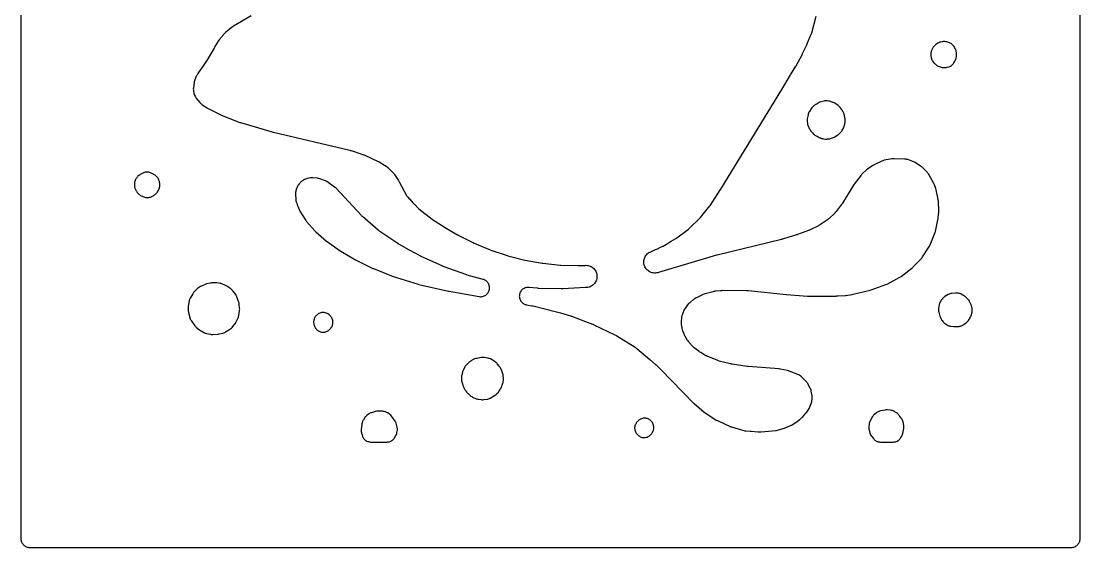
# Model space of a CAD drawing. Header units: millimetres. Extents: x 0 to 300, y 0 to 300.
# Drawn here: x -0.1 to 300.1, y -0.1 to 149.2 of the extents above; entities that cross this region are included whole.
import ezdxf

# ---------------------------------------------------------------- set-up
doc = ezdxf.new("R2010")
doc.units = ezdxf.units.MM
doc.layers.add('CUT', color=7, linetype='CONTINUOUS')

msp = doc.modelspace()

# ---------------------------------------------------------------- linework, layer by layer
at = {"layer": 'CUT'}
for points in [[(300.1485, 297.5886), (300.1485, 2.4114), (300.1335, 2.1053), (300.0975, 1.8629), (300.038, 1.6252), (299.9554, 1.3944), (299.8507, 1.1729), (299.7247, 0.9627), (299.5787, 0.7659), (299.4142, 0.5844), (299.2326, 0.4198), (299.0358, 0.2738), (298.8256, 0.1479), (298.6041, 0.0431), (298.3734, -0.0395), (298.1357, -0.099), (297.8933, -0.135), (297.5872, -0.15), (297.0112, -0.15), (297.0101, -0.15), (2.4114, -0.15), (2.2009, -0.1397), (2.1053, -0.135), (1.8629, -0.099), (1.6252, -0.0395), (1.3944, 0.0431), (1.1729, 0.1479), (0.9627, 0.2738), (0.7659, 0.4198), (0.5844, 0.5844), (0.4198, 0.7659), (0.2738, 0.9627), (0.1479, 1.1729), (0.0431, 1.3944), (-0.0395, 1.6252), (-0.099, 1.8629), (-0.135, 2.1053), (-0.15, 2.4114), (-0.15, 2.927), (-0.15, 2.9304), (-0.15, 297)], [(65.0825, 150.7344), (60.085, 147.7911), (59.9233, 147.6873), (59.77, 147.5713), (58.9881, 146.9312), (58.8654, 146.8348), (58.8238, 146.7966), (57.8171, 145.9724), (57.561, 145.7307), (56.7552, 144.8548), (56.7315, 144.8287), (56.727, 144.8237), (56.6316, 144.7105), (55.9069, 143.7966), (55.7088, 143.5071), (54.8119, 141.9766), (54.7917, 141.9467), (54.6599, 141.7289), (54.5837, 141.587), (52.9056, 138.7231), (52.8499, 138.6311), (52.8112, 138.5692), (52.7529, 138.4789), (51.1113, 136.0129), (50.4889, 135.1796), (50.3079, 134.9003), (49.9866, 134.3234), (49.6466, 133.8128), (49.5165, 133.5938), (49.4092, 133.3628), (49.072, 132.527), (48.9989, 132.3201), (48.9443, 132.1075), (48.9084, 131.8909), (48.7006, 130.1672), (48.6826, 129.8837), (48.697, 129.6001), (48.7434, 129.3199), (48.8585, 128.8072), (48.9379, 128.5299), (49.0487, 128.2636), (49.3104, 127.7243), (49.4127, 127.5347), (49.531, 127.3546), (49.6049, 127.2609), (49.7474, 127.0242), (49.9365, 126.783), (50.5202, 126.1254), (50.7342, 125.9119), (50.8422, 125.8276), (50.8873, 125.7797), (51.0562, 125.6301), (51.2378, 125.4963), (52.3863, 124.7282), (52.6643, 124.5671), (57.088, 122.3707), (57.2959, 122.2789), (61.8809, 120.5011), (62.0931, 120.4296), (71.3353, 117.7688), (71.3997, 117.7512), (71.4141, 117.7475), (71.4619, 117.7356), (93.0788, 112.5843), (93.217, 112.5486), (93.3105, 112.5225), (93.4473, 112.4816), (96.7723, 111.4161), (96.981, 111.3424), (97.1211, 111.2882), (97.3251, 111.2023), (101.1592, 109.4525), (101.2887, 109.3904), (101.3116, 109.3788), (101.5629, 109.24), (101.5849, 109.2267), (101.7064, 109.1502), (103.3835, 108.0483), (103.5333, 107.9446), (103.5596, 107.9254), (103.8432, 107.6968), (103.8675, 107.6752), (104.0007, 107.5508), (105.209, 106.3658), (105.3489, 106.221), (105.3732, 106.1945), (105.6287, 105.8835), (105.65, 105.8546), (105.7648, 105.6892), (106.8791, 103.9898), (106.9651, 103.8522), (107.0215, 103.7575), (107.1015, 103.6163), (109.1566, 99.7983), (109.2683, 99.6108), (109.396, 99.4339), (109.5385, 99.2687), (109.922, 98.8617), (109.9336, 98.8455), (110.0517, 98.7039), (110.9819, 97.6689), (111.1538, 97.4954), (111.3418, 97.3396), (111.3819, 97.3125), (112.3651, 96.2691), (112.5038, 96.133), (112.6527, 96.008), (116.4055, 93.0982), (116.4359, 93.075), (116.4412, 93.071), (116.5722, 92.9791), (119.8079, 90.8581), (119.8291, 90.8444), (119.8326, 90.8421), (119.9221, 90.7874), (123.642, 88.6168), (123.6658, 88.6031), (123.67, 88.6008), (123.7711, 88.5462), (128.1492, 86.3154), (128.1832, 86.2984), (128.1893, 86.2954), (128.335, 86.2296), (132.8737, 84.3529), (132.9043, 84.3405), (132.9096, 84.3384), (133.0393, 84.2909), (137.6951, 82.7293), (137.7303, 82.7177), (137.7365, 82.7158), (137.8858, 82.6732), (142.6847, 81.4648), (142.7166, 81.457), (142.7221, 81.4557), (142.8566, 81.4276), (147.6803, 80.557), (147.7158, 80.5508), (147.722, 80.5498), (147.8717, 80.5296), (152.744, 80.0223), (152.7797, 80.0188), (152.786, 80.0182), (152.9363, 80.0093), (157.7173, 79.8699), (157.7541, 79.8691), (157.7607, 79.869), (157.9145, 79.8715), (159.8005, 79.9605), (159.9841, 79.9646), (160.0173, 79.9645), (160.356, 79.9472), (160.662, 79.9011), (160.962, 79.8252), (161.2531, 79.7201), (161.5325, 79.5869), (161.7974, 79.4269), (162.0452, 79.2417), (162.2737, 79.0329), (162.4806, 78.8028), (162.6638, 78.5534), (162.8217, 78.2872), (162.9526, 78.0068), (163.0553, 77.7149), (163.1288, 77.4142), (163.1724, 77.1079), (163.1857, 76.7987), (163.1686, 76.4897), (163.1211, 76.1839), (163.0439, 75.8842), (162.9375, 75.5936), (162.8031, 75.3149), (162.642, 75.0507), (162.4556, 74.8036), (162.2459, 74.576), (162.0148, 74.3702), (161.7647, 74.188), (161.4978, 74.0313), (161.2168, 73.9017), (160.9244, 73.8002), (160.5946, 73.7211), (160.5622, 73.715), (160.38, 73.6852), (160.3192, 73.6769), (160.1682, 73.6591), (160.0653, 73.6492), (159.9136, 73.6376), (153.4751, 73.2771), (153.322, 73.2717), (153.218, 73.2701), (153.0649, 73.2709), (146.5953, 73.4375), (146.4421, 73.4446), (146.3382, 73.4515), (146.1855, 73.4649), (143.9258, 73.7088), (143.6782, 73.7231), (143.4304, 73.7129), (143.1848, 73.6781), (142.9439, 73.6192), (142.71, 73.5367), (142.4854, 73.4314), (142.2724, 73.3044), (142.073, 73.1569), (141.8892, 72.9904), (141.7228, 72.8065), (141.5754, 72.607), (141.4485, 72.3939), (141.3434, 72.1692), (141.2611, 71.9353), (141.2023, 71.6943), (141.1677, 71.4487), (141.1576, 71.2009), (141.1721, 70.9533), (141.2111, 70.7083), (141.2742, 70.4685), (141.3607, 70.236), (141.4698, 70.0133), (141.6004, 69.8025), (141.7513, 69.6056), (141.921, 69.4247), (142.1078, 69.2615), (142.3098, 69.1176), (142.525, 68.9944), (142.7514, 68.8932), (142.9868, 68.8149), (143.2287, 68.7603), (144.7057, 68.5031), (144.8294, 68.4794), (144.9133, 68.4619), (145.0362, 68.4341), (151.7236, 66.8005), (152.8212, 66.5088), (155.6542, 65.6387), (155.7626, 65.6036), (155.8359, 65.5786), (155.9432, 65.5402), (161.925, 63.297), (162.0754, 63.2369), (162.1767, 63.1938), (162.3244, 63.1272), (168.291, 60.2804), (168.489, 60.1786), (168.6214, 60.1055), (168.813, 59.9921), (173.971, 56.7297), (174.1724, 56.593), (174.306, 56.4958), (174.498, 56.3463), (178.1866, 53.2783), (179.7591, 51.8834), (179.8317, 51.8173), (179.8805, 51.7717), (179.9513, 51.7038), (181.2585, 50.4158), (190.5416, 40.9104), (190.7336, 40.7333), (193.593, 38.3604), (193.8228, 38.1909), (197.033, 36.0948), (197.3542, 35.9172), (200.9769, 34.2491), (201.1492, 34.1774), (201.3263, 34.1188), (204.8758, 33.0896), (205.1495, 33.0267), (205.4286, 32.9949), (206.6768, 32.9232), (206.9154, 32.8882), (208.8714, 32.742), (209.0754, 32.7351), (209.2793, 32.7449), (209.5145, 32.7658), (209.7803, 32.769), (213.9019, 33.106), (214.1351, 33.1362), (214.3644, 33.1881), (216.0132, 33.644), (216.355, 33.7658), (218.0383, 34.5075), (218.3165, 34.6515), (219.7026, 35.4832), (219.9877, 35.6824), (220.5172, 36.1103), (220.6132, 36.1789), (220.7979, 36.3244), (220.8853, 36.4078), (221.2141, 36.6734), (221.3563, 36.7975), (221.4887, 36.9319), (222.4699, 38.0062), (222.6146, 38.1797), (222.743, 38.3657), (223.3789, 39.3815), (223.4937, 39.5855), (223.5889, 39.7993), (223.9659, 40.7657), (224.0572, 41.0481), (224.1144, 41.3393), (224.2287, 42.1852), (224.2502, 42.4457), (224.2443, 42.7072), (224.2111, 42.9665), (223.9663, 44.3156), (223.9051, 44.5742), (223.8167, 44.8248), (223.7023, 45.0646), (222.9573, 46.4332), (222.8372, 46.6313), (222.6993, 46.8175), (222.5447, 46.9901), (221.395, 48.1601), (221.1907, 48.3463), (220.967, 48.5087), (220.4002, 48.8743), (220.1904, 48.9957), (219.9697, 49.0962), (217.7205, 49.9916), (217.4999, 50.0676), (217.2732, 50.1228), (215.156, 50.5347), (214.8782, 50.5727), (206.0795, 51.2776), (205.9557, 51.2896), (205.8716, 51.2992), (205.7483, 51.3153), (201.5679, 51.9313), (201.386, 51.9626), (201.2631, 51.987), (201.083, 52.0273), (197.8685, 52.8301), (197.6284, 52.8986), (197.4671, 52.9505), (197.2321, 53.0348), (194.6436, 54.0625), (194.5122, 54.1176), (194.4889, 54.1279), (194.2329, 54.2527), (194.2105, 54.2648), (194.0862, 54.3344), (192.6165, 55.1952), (192.3926, 55.3372), (192.2442, 55.4389), (192.0309, 55.5964), (190.7796, 56.5904), (190.6607, 56.6889), (190.6398, 56.7069), (190.4148, 56.9181), (190.3954, 56.9378), (190.2896, 57.0502), (189.3417, 58.0992), (189.2335, 58.2243), (189.2147, 58.2471), (189.0155, 58.5109), (188.9987, 58.5353), (188.908, 58.6735), (188.2529, 59.7221), (188.1594, 59.8803), (188.1434, 59.9089), (187.9801, 60.2381), (187.967, 60.2682), (187.8976, 60.4384), (187.5262, 61.4181), (187.46, 61.6078), (187.4491, 61.642), (187.3477, 62.0305), (187.3405, 62.0656), (187.3056, 62.2635), (187.165, 63.2061), (187.1451, 63.3614), (187.1422, 63.3893), (187.1236, 63.6766), (187.129, 63.9645), (187.1307, 63.9925), (187.1435, 64.1485), (187.2302, 64.9908), (187.2606, 65.2184), (187.2673, 65.2587), (187.3697, 65.706), (187.3812, 65.7451), (187.4527, 65.9633), (187.7551, 66.7982), (187.813, 66.9481), (187.824, 66.9747), (187.9481, 67.243), (188.0946, 67.4996), (188.11, 67.524), (188.1985, 67.6581), (188.9313, 68.7185), (189.0302, 68.855), (189.0484, 68.879), (189.2468, 69.117), (189.4657, 69.3363), (189.4879, 69.3567), (189.6148, 69.4677), (190.6972, 70.3727), (190.8209, 70.4717), (190.8434, 70.489), (191.0818, 70.6563), (191.3335, 70.8028), (191.3586, 70.8161), (191.5003, 70.887), (193.1742, 71.6808), (193.3224, 71.7472), (193.3492, 71.7585), (193.6537, 71.8718), (193.6813, 71.8807), (193.837, 71.9274), (196.183, 72.5754), (196.3316, 72.6132), (196.3583, 72.6194), (196.6596, 72.6766), (196.6868, 72.6807), (196.8389, 72.7), (198.224, 72.8472), (198.3402, 72.8565), (198.4899, 72.8655), (198.5917, 72.8696), (198.7416, 72.8725), (205.5574, 72.8722), (205.6644, 72.8707), (205.7372, 72.8686), (205.8441, 72.864), (206.136, 72.8473), (216.8724, 71.6773), (216.9615, 71.6692), (222.8544, 71.2398), (222.8846, 71.2378), (222.8898, 71.2375), (223.016, 71.233), (228.6444, 71.1762), (228.6745, 71.176), (228.6798, 71.176), (228.8059, 71.1795), (230.2416, 71.2548), (230.9005, 71.2623), (231.1342, 71.276), (231.6167, 71.3269), (233.582, 71.43), (233.8102, 71.4525), (235.6092, 71.7136), (235.8215, 71.7539), (240.6633, 72.8909), (240.9449, 72.9748), (245.1351, 74.496), (245.4685, 74.6455), (249.1272, 76.6185), (249.289, 76.7138), (249.4433, 76.821), (252.5021, 79.1215), (252.6665, 79.2565), (252.8189, 79.4049), (255.285, 82.0218), (255.4349, 82.1962), (255.5681, 82.3837), (257.4775, 85.3515), (257.5962, 85.5569), (257.6949, 85.7725), (259.0409, 89.1242), (259.113, 89.3293), (259.1671, 89.54), (259.9603, 93.301), (260.0053, 93.6078), (260.1208, 94.9835), (260.128, 95.2808), (260.0226, 98.2657), (260.0067, 98.472), (259.9739, 98.6763), (259.4275, 101.3592), (259.3301, 101.7068), (258.9412, 102.7876), (258.8581, 102.9902), (258.7575, 103.1848), (257.1923, 105.9138), (257.0778, 106.0949), (256.9483, 106.2656), (256.8046, 106.4245), (255.6393, 107.6073), (255.443, 107.7864), (255.2289, 107.9436), (253.6824, 108.9573), (253.4608, 109.0868), (253.227, 109.1929), (251.3192, 109.9433), (251.1116, 110.0146), (250.8984, 110.0674), (250.6815, 110.1014), (250.4624, 110.1161), (247.4382, 110.1867), (247.1914, 110.1803), (246.9464, 110.1495), (244.6615, 109.7473), (244.441, 109.6981), (244.2257, 109.6292), (244.0176, 109.5411), (241.7657, 108.4658), (241.5851, 108.3703), (241.4129, 108.2604), (239.9073, 107.2103), (239.6576, 107.0113), (238.4115, 105.8809), (238.2495, 105.7198), (238.1028, 105.5446), (236.1166, 102.9382), (235.976, 102.7334), (232.7961, 97.5671), (232.6874, 97.4005), (232.6106, 97.2894), (232.4932, 97.1288), (231.0503, 95.2613), (230.9582, 95.1469), (230.9413, 95.1268), (230.7443, 94.9092), (230.7258, 94.8904), (230.6211, 94.7876), (229.0089, 93.2666), (228.9037, 93.171), (228.8845, 93.1542), (228.6635, 92.9753), (228.6431, 92.9601), (228.5277, 92.877), (226.6272, 91.5638), (226.397, 91.4169), (226.2372, 91.3229), (225.9969, 91.193), (223.6307, 90.0239), (223.4524, 89.9415), (223.3299, 89.8888), (223.1475, 89.8159), (220.0667, 88.6768), (219.9536, 88.637), (219.8763, 88.6112), (219.762, 88.5751), (215.7932, 87.3897), (215.7036, 87.3642), (215.6425, 87.3476), (215.5523, 87.3242), (197.247, 82.8341), (197.1812, 82.817), (197.1665, 82.813), (197.1182, 82.7992), (180.6016, 77.9095), (180.426, 77.8621), (180.3944, 77.8544), (180.0662, 77.791), (179.7626, 77.7624), (179.4576, 77.7634), (179.1541, 77.7939), (178.8551, 77.8537), (178.5632, 77.9421), (178.2813, 78.0584), (178.0119, 78.2015), (177.7577, 78.37), (177.521, 78.5623), (177.3041, 78.7766), (177.1089, 79.011), (176.9373, 79.2631), (176.791, 79.5307), (176.6713, 79.8112), (176.5793, 80.1019), (176.5159, 80.4003), (176.4817, 80.7033), (176.477, 81.0083), (176.5019, 81.3122), (176.5561, 81.6123), (176.6391, 81.9058), (176.7501, 82.1898), (176.8882, 82.4618), (177.0519, 82.7191), (177.2398, 82.9593), (177.45, 83.1802), (177.6807, 83.3797), (177.9296, 83.5559), (178.2199, 83.7218), (178.2489, 83.7365), (178.4129, 83.815), (179.7493, 84.415), (180.3904, 84.6808), (180.5944, 84.7764), (180.8321, 84.9012), (181.6936, 85.288), (181.9499, 85.4213), (182.879, 85.9753), (183.3068, 86.1998), (183.4949, 86.3092), (184.2326, 86.7823), (185.5969, 87.5958), (185.8234, 87.7481), (189.1553, 90.2647), (189.3902, 90.4662), (192.3321, 93.3232), (192.534, 93.5442), (195.205, 96.8458), (195.3457, 97.0378), (198.2687, 101.4512), (198.2981, 101.4967), (198.3045, 101.5069), (198.3257, 101.541), (215.5764, 129.8507), (217.961, 133.751), (217.9967, 133.8113), (218.1064, 134.0025), (219.613, 136.475), (219.6254, 136.4955), (219.6276, 136.4992), (219.6773, 136.5865), (221.4405, 139.833), (221.4579, 139.8656), (221.4609, 139.8714), (221.5286, 140.011), (222.4765, 142.1297), (222.6815, 142.5396), (222.7761, 142.7529), (222.9122, 143.1034), (223.9852, 145.5017), (224.0597, 145.688), (224.1191, 145.8796), (225.3826, 150.6267)]]:
    msp.add_lwpolyline(points, dxfattribs=at)
for points in [[(258.1067, 138.5102), (258.2049, 138.2655), (258.3284, 138.0325), (258.4756, 137.8138), (258.7607, 137.4352), (258.9161, 137.2484), (259.089, 137.0775), (259.2776, 136.9243), (259.6306, 136.6649), (259.8116, 136.5437), (260.0026, 136.4386), (260.2019, 136.3506), (260.5413, 136.2182), (260.8118, 136.13), (261.0907, 136.0731), (261.3742, 136.0483), (261.777, 136.036), (262.0428, 136.0421), (262.3065, 136.0763), (262.565, 136.1384), (262.9667, 136.2577), (263.2355, 136.3546), (263.4915, 136.4815), (263.7313, 136.6368), (263.7886, 136.6787), (263.9724, 136.8271), (264.1414, 136.9922), (264.2941, 137.1724), (264.429, 137.3663), (264.7155, 137.8223), (264.8285, 138.0221), (264.9228, 138.2314), (264.9974, 138.4484), (265.0519, 138.6714), (265.1628, 139.2374), (265.1958, 139.4568), (265.2091, 139.6783), (265.2028, 139.9001), (265.1769, 140.1205), (265.0877, 140.6673), (265.0435, 140.88), (264.9809, 141.088), (264.9006, 141.2898), (264.803, 141.4838), (264.642, 141.7722), (264.4902, 142.0111), (264.3124, 142.2314), (264.1108, 142.4301), (263.8461, 142.663), (263.6381, 142.8274), (263.4138, 142.9688), (263.1758, 143.0856), (262.9045, 143.2014), (262.6632, 143.29), (262.4141, 143.3533), (262.1597, 143.3908), (261.8488, 143.4203), (261.6032, 143.4315), (261.3577, 143.4185), (261.1147, 143.3815), (260.6845, 143.2941), (260.4751, 143.2421), (260.271, 143.1722), (260.0736, 143.0849), (259.8845, 142.981), (259.5595, 142.7836), (259.3285, 142.625), (259.1166, 142.4414), (258.9267, 142.2353), (258.5759, 141.8091), (258.4459, 141.6362), (258.3312, 141.4528), (258.2328, 141.2602), (258.1515, 141.0598), (258.0171, 140.6828), (257.9527, 140.4734), (257.9068, 140.2592), (257.8799, 140.0419), (257.8721, 139.823), (257.8741, 139.5866), (257.8905, 139.3201), (257.9353, 139.0568), (258.0079, 138.7999)], [(222.8784, 120.2934), (222.937, 120.0172), (223.0264, 119.7494), (223.3104, 119.0355), (223.4136, 118.8095), (223.5387, 118.5948), (223.9682, 117.9357), (224.1207, 117.7263), (224.294, 117.5337), (224.635, 117.1924), (224.7933, 117.047), (224.9635, 116.9157), (225.1443, 116.7996), (225.3344, 116.6994), (225.6411, 116.5543), (226.2183, 116.2567), (226.4751, 116.1421), (226.588, 116.1062), (226.6619, 116.0712), (226.9153, 115.9679), (227.1785, 115.8929), (227.4483, 115.8471), (227.9742, 115.7872), (228.1853, 115.7721), (228.3969, 115.775), (228.6075, 115.7958), (229.15, 115.8726), (229.4121, 115.9241), (229.6672, 116.0032), (230.3032, 116.2386), (230.555, 116.3478), (230.7932, 116.4839), (231.5207, 116.9543), (231.6955, 117.0783), (231.859, 117.2167), (232.0101, 117.3687), (232.4149, 117.8124), (232.6058, 118.049), (232.7666, 118.3071), (233.0711, 118.8696), (233.1904, 119.123), (233.2807, 119.3881), (233.458, 120.0239), (233.5183, 120.2991), (233.5472, 120.5795), (233.5749, 121.1744), (233.5705, 121.4795), (233.5289, 121.7818), (233.386, 122.4947), (233.3368, 122.6964), (233.271, 122.8933), (233.1891, 123.084), (232.8799, 123.7291), (232.7529, 123.9616), (232.602, 124.1793), (232.1622, 124.7472), (231.9838, 124.9532), (231.7842, 125.1386), (231.5655, 125.3011), (230.6522, 125.9056), (230.4761, 126.012), (230.2919, 126.1036), (230.1008, 126.1797), (229.3791, 126.4331), (229.1196, 126.5088), (228.8534, 126.556), (228.4422, 126.6061), (228.2083, 126.6236), (227.9737, 126.619), (227.7407, 126.5925), (227.5111, 126.5442), (226.6993, 126.3334), (226.4318, 126.2476), (226.1757, 126.1324), (225.9341, 125.9892), (225.6009, 125.7655), (225.2434, 125.5719), (225.0098, 125.4283), (224.7933, 125.26), (224.4862, 124.993), (224.2907, 124.8034), (224.1171, 124.5938), (223.9673, 124.3664), (223.9397, 124.3192), (223.4358, 123.5748), (223.3024, 123.354), (223.1925, 123.1206), (223.1072, 122.8772), (223.0475, 122.6262), (222.8363, 121.4795), (222.8012, 121.203), (222.7971, 120.9242), (222.8241, 120.6467)], [(32.1065, 101.9181), (32.1259, 101.8649), (32.144, 101.7936), (32.2334, 101.5502), (32.2836, 101.4477), (32.3377, 101.3192), (32.4532, 101.1056), (32.5309, 100.9903), (32.6474, 100.8032), (32.7987, 100.6068), (32.865, 100.5364), (33.0155, 100.3552), (33.1998, 100.1748), (33.4018, 100.0143), (33.734, 99.7773), (33.9275, 99.6523), (34.1317, 99.5456), (34.3449, 99.4582), (34.6561, 99.347), (34.871, 99.281), (35.091, 99.2345), (35.3143, 99.208), (35.539, 99.2016), (35.794, 99.2059), (36.0406, 99.2223), (36.2844, 99.2629), (36.523, 99.3274), (36.7541, 99.4152), (36.8931, 99.476), (37.0686, 99.5422), (37.2648, 99.6365), (37.452, 99.7475), (37.4978, 99.7773), (37.6916, 99.9177), (37.8712, 100.0759), (37.9282, 100.1367), (38.0873, 100.2747), (38.2574, 100.4368), (38.4115, 100.6142), (38.5483, 100.8052), (38.7056, 101.0484), (38.8192, 101.2424), (38.9148, 101.4458), (38.9918, 101.657), (39.0687, 101.902), (39.1267, 102.1206), (39.1647, 102.3436), (39.1824, 102.5692), (39.192, 102.8609), (39.1898, 103.0756), (39.1693, 103.2894), (39.1304, 103.5006), (39.0822, 103.7116), (39.021, 103.9321), (38.9399, 104.1461), (38.8396, 104.3517), (38.7123, 104.5851), (38.5766, 104.8058), (38.4187, 105.0113), (38.2405, 105.1993), (38.0601, 105.3708), (37.8895, 105.5189), (37.7062, 105.651), (37.5118, 105.7661), (37.3077, 105.8631), (37.2366, 105.8931), (37.1602, 105.9371), (36.945, 106.0355), (36.7215, 106.113), (36.7041, 106.1173), (36.5033, 106.2018), (36.2728, 106.2859), (36.0352, 106.3469), (35.7927, 106.3843), (35.5477, 106.3978), (35.3026, 106.3872), (35.0597, 106.3526), (34.8214, 106.2944), (34.5899, 106.2131), (34.3675, 106.1095), (33.6177, 105.7143), (33.3919, 105.5797), (33.1815, 105.4222), (32.9888, 105.2434), (32.8151, 105.0644), (32.6676, 104.8981), (32.5354, 104.7194), (32.4197, 104.5297), (32.3212, 104.3304), (32.1715, 103.9901), (32.0841, 103.7618), (32.0194, 103.526), (31.9781, 103.2851), (31.9605, 103.0412), (31.9557, 102.8331), (31.9611, 102.6001), (31.9883, 102.3686), (32.0369, 102.1406)], [(130.7569, 71.1253), (130.9937, 71.1908), (131.2229, 71.2793), (131.4423, 71.3898), (131.6498, 71.5213), (131.8434, 71.6726), (132.0212, 71.8421), (132.1815, 72.0282), (132.3228, 72.2292), (132.4436, 72.4431), (132.5429, 72.6678), (132.6197, 72.9012), (132.6731, 73.141), (132.7028, 73.3849), (132.7084, 73.6305), (132.6899, 73.8754), (132.6474, 74.1174), (132.5813, 74.354), (132.4924, 74.583), (132.3814, 74.8022), (132.2495, 75.0094), (132.0978, 75.2027), (131.9279, 75.3801), (131.7414, 75.5401), (131.5401, 75.6809), (131.326, 75.8013), (131.101, 75.9001), (130.8675, 75.9763), (126.374, 77.2027), (126.227, 77.2461), (126.1277, 77.2776), (125.9825, 77.327), (119.8021, 79.5705), (119.6688, 79.6218), (119.5789, 79.6583), (119.4476, 79.7147), (113.3262, 82.4807), (113.2238, 82.5288), (113.1547, 82.5626), (113.0538, 82.6138), (109.9731, 84.2362), (109.9094, 84.2705), (109.8664, 84.2942), (109.8034, 84.3298), (106.9738, 85.9623), (106.858, 86.032), (106.7801, 86.0807), (106.6668, 86.1545), (101.6051, 89.5834), (101.4291, 89.7101), (101.3122, 89.7996), (101.1439, 89.9363), (96.6651, 93.7943), (96.5126, 93.9332), (96.4116, 94.0303), (96.2669, 94.1774), (89.1553, 101.8165), (88.9636, 102.0016), (88.7532, 102.1652), (86.5244, 103.7159), (86.3377, 103.8339), (86.1412, 103.935), (85.9366, 104.0184), (84.5248, 104.522), (84.3174, 104.586), (84.1053, 104.6317), (83.89, 104.6589), (82.5692, 104.7677), (82.3404, 104.776), (82.1118, 104.7633), (81.8854, 104.7298), (81.0083, 104.5587), (80.7396, 104.4907), (80.48, 104.3933), (80.2329, 104.2677), (79.6559, 103.9331), (79.4632, 103.8093), (79.2827, 103.6684), (79.1159, 103.5115), (78.9641, 103.3401), (78.7416, 103.0642), (78.7193, 103.0421), (78.5528, 102.8379), (78.526, 102.7969), (78.4854, 102.7466), (78.3508, 102.5633), (78.2335, 102.3686), (78.1343, 102.1641), (78.0962, 102.063), (78.0522, 101.9774), (77.9592, 101.7391), (77.8909, 101.4926), (77.8611, 101.3588), (77.7844, 101.1234), (77.726, 100.9133), (77.6861, 100.6989), (77.665, 100.4818), (77.6629, 100.2637), (77.6664, 100.1623), (77.6672, 100.0623), (77.6744, 99.9298), (77.714, 98.7693), (77.7379, 98.4994), (77.7909, 98.2337), (77.8723, 97.9753), (78.1015, 97.3655), (78.1021, 97.3629), (78.1632, 97.154), (78.2422, 96.9513), (78.3436, 96.7213), (78.7036, 95.7633), (78.8049, 95.5304), (78.9293, 95.3089), (80.5648, 92.7164), (80.6823, 92.5462), (80.8134, 92.3863), (83.188, 89.7237), (83.4084, 89.5055), (86.4401, 86.8553), (86.6403, 86.6976), (90.3372, 84.0784), (90.5241, 83.9581), (94.7303, 81.508), (94.7608, 81.4905), (94.7664, 81.4873), (94.8978, 81.4183), (99.6265, 79.1108), (99.6559, 79.0966), (99.6611, 79.0942), (99.7863, 79.0393), (104.8935, 76.9623), (105.0861, 76.893), (112.422, 74.5886), (112.6194, 74.5354), (121.0916, 72.6177), (121.1151, 72.6125), (121.1193, 72.6116), (121.2189, 72.5922), (129.7805, 71.1016), (130.0243, 71.0714), (130.2699, 71.0653), (130.5149, 71.0833)], [(47.648, 65.1816), (47.7179, 64.9397), (47.8118, 64.706), (47.9287, 64.4829), (48.0675, 64.2727), (49.1314, 62.8256), (49.265, 62.6593), (49.4123, 62.5049), (49.5722, 62.3637), (50.4774, 61.6306), (50.6675, 61.491), (50.8698, 61.37), (51.8096, 60.8662), (52.0184, 60.7664), (52.2357, 60.6864), (52.4593, 60.6267), (53.5099, 60.3983), (53.7443, 60.3589), (53.9813, 60.3419), (54.219, 60.3475), (55.6413, 60.4489), (55.8488, 60.4724), (56.0537, 60.5132), (57.0935, 60.7659), (57.3494, 60.8427), (57.5956, 60.9465), (57.8294, 61.0759), (59.0845, 61.8612), (59.2937, 62.0075), (59.4868, 62.1743), (59.662, 62.3599), (60.4871, 63.329), (60.6291, 63.5125), (60.7536, 63.7084), (60.8594, 63.915), (61.3935, 65.09), (61.478, 65.3008), (61.543, 65.5183), (61.588, 65.7409), (61.8005, 67.1089), (61.8237, 67.3135), (61.83, 67.5193), (61.8193, 67.7249), (61.6921, 69.089), (61.6617, 69.3088), (61.6119, 69.525), (61.5432, 69.7359), (61.0677, 71.0018), (60.9693, 71.2287), (60.8491, 71.4448), (60.708, 71.648), (59.8579, 72.7519), (59.6986, 72.939), (59.5217, 73.1095), (59.3289, 73.2618), (58.19, 74.0742), (58.0126, 74.1897), (57.8261, 74.2898), (57.6318, 74.3738), (56.7775, 74.7007), (56.5282, 74.7814), (56.2719, 74.8356), (55.3523, 74.98), (55.111, 75.0059), (54.8682, 75.0084), (53.9074, 74.9714), (53.6626, 74.9499), (53.421, 74.9044), (52.4659, 74.6756), (52.2646, 74.6183), (52.0688, 74.5444), (51.1729, 74.1629), (50.953, 74.0562), (50.7445, 73.9285), (49.9109, 73.3603), (49.724, 73.2197), (49.5511, 73.0621), (48.9109, 72.4218), (48.7687, 72.267), (48.6399, 72.1008), (48.5256, 71.9244), (47.7988, 70.6922), (47.6971, 70.5014), (47.6123, 70.3025), (47.545, 70.097), (47.4956, 69.8865), (47.3075, 68.8913), (47.2768, 68.6796), (47.2643, 68.4659), (47.2449, 67.2267), (47.2501, 67.0214), (47.2722, 66.8173), (47.3109, 66.6157)], [(260.1436, 66.7108), (260.4327, 65.5724), (260.5004, 65.3499), (260.5885, 65.1346), (260.6962, 64.9284), (260.9393, 64.5115), (261.0903, 64.2824), (261.2655, 64.0713), (261.558, 63.7558), (261.7136, 63.602), (261.882, 63.4624), (262.062, 63.3381), (262.508, 63.0581), (262.7088, 62.9446), (262.9193, 62.85), (263.1376, 62.7753), (263.3619, 62.721), (263.5902, 62.6876), (264.4126, 62.6059), (264.6273, 62.5939), (264.8424, 62.6004), (264.9108, 62.6084), (265.2928, 62.59), (265.5103, 62.589), (265.727, 62.607), (265.9414, 62.6437), (266.0927, 62.6764), (266.3143, 62.7351), (266.5295, 62.8138), (266.7367, 62.9119), (266.9316, 63.0154), (267.0582, 63.0929), (267.0899, 63.1089), (267.2775, 63.2259), (267.7098, 63.5227), (267.94, 63.7014), (268.1479, 63.9056), (268.5582, 64.3587), (268.7304, 64.5712), (268.8784, 64.8012), (269.1329, 65.249), (269.2374, 65.4541), (269.3225, 65.6679), (269.3875, 65.8887), (269.5123, 66.397), (269.5666, 66.6958), (269.5843, 66.999), (269.5831, 67.4896), (269.5648, 67.785), (269.5118, 68.0761), (269.3856, 68.5934), (269.3274, 68.7949), (269.2525, 68.9908), (269.1614, 69.1797), (268.8776, 69.7103), (268.7238, 69.9613), (268.5414, 70.1924), (268.1031, 70.6854), (267.9053, 70.8842), (267.6865, 71.0596), (267.1947, 71.4104), (267.0031, 71.5343), (266.801, 71.6402), (266.3859, 71.8341), (266.1087, 71.944), (265.8204, 72.0201), (265.5649, 72.0714), (265.3063, 72.1095), (265.0451, 72.1203), (264.7843, 72.1038), (263.8264, 71.9928), (263.5703, 71.9495), (263.3202, 71.8799), (263.0786, 71.7848), (262.8481, 71.6651), (261.8923, 71.1037), (261.6903, 70.9716), (261.5021, 70.8206), (261.3292, 70.6522), (261.0704, 70.3744), (260.9359, 70.2175), (260.8149, 70.0501), (260.7081, 69.8732), (260.5657, 69.614), (260.4475, 69.3675), (260.3568, 69.1096), (260.2949, 68.8433), (260.1044, 67.7585), (260.0726, 67.4964), (260.0685, 67.2325), (260.0923, 66.9697)], [(84.3144, 61.2914), (84.3627, 61.2664), (84.5772, 61.1679), (84.8, 61.0901), (85.0291, 61.0336), (85.2626, 60.999), (85.4983, 60.9865), (85.7341, 60.9963), (85.9679, 61.0283), (86.1977, 61.0823), (86.4214, 61.1576), (86.6369, 61.2537), (86.8425, 61.3697), (87.0361, 61.5046), (87.2162, 61.6571), (87.4014, 61.8296), (87.4158, 61.8421), (87.4231, 61.8498), (87.4455, 61.8707), (87.597, 62.0245), (87.7346, 62.1908), (87.8573, 62.3683), (87.9046, 62.4435), (88.0267, 62.6608), (88.1266, 62.8892), (88.2032, 63.1263), (88.2558, 63.37), (88.2839, 63.6176), (88.2872, 63.8668), (88.2657, 64.1151), (88.2195, 64.3601), (88.1492, 64.5992), (88.0554, 64.8301), (87.9391, 65.0506), (87.8404, 65.1996), (87.7876, 65.295), (87.6537, 65.4906), (87.5019, 65.6728), (87.3335, 65.8397), (87.2663, 65.9002), (87.0775, 66.0543), (86.8747, 66.1893), (86.6596, 66.3039), (86.4344, 66.3971), (86.3285, 66.435), (86.0864, 66.5079), (85.8382, 66.5561), (85.5865, 66.5789), (85.3337, 66.5762), (85.0825, 66.548), (84.8354, 66.4946), (84.595, 66.4165), (84.5321, 66.3925), (84.3079, 66.294), (84.0944, 66.1741), (83.8936, 66.0339), (83.7076, 65.8747), (83.538, 65.6981), (83.4631, 65.612), (83.3156, 65.4253), (83.1865, 65.2254), (83.0771, 65.0141), (82.9882, 64.7934), (82.9207, 64.5652), (82.909, 64.5052), (82.8973, 64.4623), (82.8472, 64.2375), (82.8179, 64.0091), (82.8098, 63.779), (82.8229, 63.5491), (82.8571, 63.3214), (82.8823, 63.1939), (82.9376, 62.9696), (83.0133, 62.7513), (83.1088, 62.5409), (83.2234, 62.3402), (83.356, 62.151), (83.4851, 61.9838), (83.6628, 61.7777), (83.8619, 61.5923), (84.08, 61.4295)], [(124.7997, 47.2953), (124.8178, 47.061), (124.8579, 46.8295), (124.9195, 46.6027), (125.2107, 45.7008), (125.2931, 45.4815), (125.3956, 45.2709), (125.5173, 45.0708), (125.6341, 44.8977), (125.7063, 44.7528), (125.8302, 44.5329), (125.9757, 44.3266), (126.1412, 44.136), (126.164, 44.1122), (126.1772, 44.0927), (126.3116, 43.9117), (126.4617, 43.7435), (126.6264, 43.5895), (126.898, 43.3576), (126.9414, 43.3161), (127.0364, 43.2395), (127.4272, 42.9058), (127.648, 42.7376), (127.8861, 42.5948), (128.2377, 42.4098), (128.5376, 42.2763), (128.9175, 42.1363), (129.1755, 42.0568), (129.4407, 42.0055), (130.3731, 41.8771), (130.604, 41.8561), (130.8358, 41.8567), (131.0667, 41.8787), (131.9923, 42.0105), (132.2206, 42.0539), (132.4439, 42.1184), (132.6603, 42.2032), (132.8678, 42.3079), (134.1311, 43.0202), (134.3432, 43.1542), (134.5407, 43.3088), (134.7218, 43.4824), (135.2154, 44.0058), (135.3893, 44.2111), (135.54, 44.434), (135.9467, 45.1111), (136.0566, 45.3148), (136.1471, 45.5278), (136.4121, 46.2411), (136.4934, 46.5035), (136.5455, 46.7732), (136.639, 47.457), (136.6606, 47.7113), (136.6561, 47.9665), (136.6099, 48.6413), (136.5753, 48.9179), (136.5102, 49.189), (136.3263, 49.8017), (136.2348, 50.0559), (136.1163, 50.2988), (135.751, 50.9552), (135.6169, 51.1698), (135.4618, 51.3697), (134.9175, 52.0025), (134.7567, 52.1726), (134.5808, 52.3269), (133.9039, 52.8666), (133.6957, 53.0158), (133.4734, 53.1429), (132.948, 53.4086), (132.7206, 53.5096), (132.4844, 53.5876), (132.2415, 53.6417), (131.2311, 53.8145), (131.0108, 53.8422), (130.789, 53.8503), (130.5673, 53.8386), (130.3475, 53.8073), (129.1513, 53.5822), (128.9332, 53.5564), (128.6937, 53.5039), (128.4606, 53.4282), (128.236, 53.33), (127.9198, 53.1729), (127.7358, 53.0716), (127.5611, 52.9553), (127.3967, 52.8248), (127.3848, 52.8145), (127.2335, 52.7237), (127.0541, 52.6053), (126.8856, 52.4719), (126.7291, 52.3245), (126.1135, 51.6925), (125.9618, 51.522), (125.8264, 51.3383), (125.7083, 51.143), (125.2862, 50.3672), (125.1885, 50.167), (125.1091, 49.9589), (125.0485, 49.7446), (124.8376, 48.8478), (124.797, 48.634), (124.7752, 48.4175), (124.7723, 48.1999)], [(97.0926, 30.7472), (97.2572, 30.5686), (97.4384, 30.4067), (97.6344, 30.2633), (97.8434, 30.1395), (98.0635, 30.0366), (98.2925, 29.9555), (98.5283, 29.8971), (98.7686, 29.8618), (99.0112, 29.85), (99.0847, 29.85), (103.551, 29.85), (103.6146, 29.85), (103.8511, 29.8612), (104.0854, 29.8947), (104.3156, 29.9503), (104.5395, 30.0274), (104.755, 30.1253), (104.9604, 30.2432), (105.1537, 30.3799), (105.3331, 30.5344), (105.4972, 30.7051), (105.6444, 30.8906), (105.7733, 31.0891), (106.154, 31.7409), (106.283, 31.9937), (106.3825, 32.2595), (106.4513, 32.5348), (106.5355, 32.9778), (106.5678, 33.2031), (106.5794, 33.4304), (106.5704, 33.6579), (106.5407, 33.8835), (106.4906, 34.1055), (106.2009, 35.1626), (106.1272, 35.3886), (106.0324, 35.6066), (105.9174, 35.8146), (105.783, 36.0108), (104.8649, 37.2236), (104.6799, 37.441), (104.4714, 37.6358), (104.2421, 37.8056), (103.7342, 38.1385), (103.5549, 38.2456), (103.3672, 38.3373), (103.1726, 38.4131), (103.0659, 38.4496), (102.8583, 38.5107), (102.6462, 38.5536), (102.4312, 38.578), (101.4998, 38.643), (101.2203, 38.6469), (100.9421, 38.6195), (100.6688, 38.5612), (99.2154, 38.1654), (98.9897, 38.0923), (98.7719, 37.9981), (98.5641, 37.8836), (98.368, 37.75), (97.9317, 37.4213), (97.7602, 37.2798), (97.6021, 37.1236), (97.4584, 36.9539), (97.3303, 36.7722), (96.9176, 36.1273), (96.8089, 35.9399), (96.7167, 35.7438), (96.6419, 35.5404), (96.5771, 35.3377), (96.5037, 35.0497), (96.4649, 34.7549), (96.4187, 34.107), (96.337, 33.4696), (96.3175, 33.2157), (96.324, 32.9612), (96.3394, 32.8406), (96.3393, 32.8358), (96.356, 32.6), (96.3949, 32.3668), (96.4556, 32.1384), (96.6282, 31.5942), (96.7128, 31.3665), (96.8191, 31.148), (96.9461, 30.941)], [(173.861, 33.7448), (173.8779, 33.4929), (173.92, 33.2441), (173.9871, 33.0008), (174.0783, 32.7654), (174.1928, 32.5405), (174.3294, 32.3283), (174.4867, 32.1309), (174.6631, 31.9504), (174.852, 31.7756), (175.0456, 31.6139), (175.2544, 31.4725), (175.4765, 31.3529), (175.7095, 31.2563), (175.951, 31.1836), (176.1986, 31.1357), (176.4498, 31.1129), (176.702, 31.1156), (176.9527, 31.1436), (177.1993, 31.1968), (177.4392, 31.2746), (177.6701, 31.3761), (177.8896, 31.5004), (178.0954, 31.6461), (178.2855, 31.8119), (178.458, 31.996), (178.7081, 32.2915), (178.8579, 32.4875), (178.9878, 32.6972), (179.0963, 32.9187), (179.1824, 33.1499), (179.2454, 33.3884), (179.2846, 33.6319), (179.2995, 33.8781), (179.3005, 33.9666), (179.2925, 34.1977), (179.263, 34.4272), (179.2125, 34.6529), (179.1414, 34.873), (179.0502, 35.0856), (179.0215, 35.1449), (178.8978, 35.3699), (178.7517, 35.5809), (178.5847, 35.7759), (178.3986, 35.9527), (178.3179, 36.0218), (178.1269, 36.1701), (177.9225, 36.2992), (177.7066, 36.4079), (177.4812, 36.4953), (177.2484, 36.5605), (177.0104, 36.6029), (176.7694, 36.6222), (176.5276, 36.618), (176.2874, 36.5906), (176.051, 36.54), (175.8206, 36.4669), (175.5983, 36.3718), (175.5292, 36.3382), (175.33, 36.23), (175.1414, 36.1041), (174.965, 35.9617), (174.8022, 35.8038), (174.5599, 35.5465), (174.4102, 35.3722), (174.2771, 35.1848), (174.1619, 34.9861), (174.0653, 34.7775), (174.0462, 34.7307), (173.9627, 34.4925), (173.9036, 34.2471), (173.8696, 33.997)], [(240.357, 33.2947), (240.6121, 32.3624), (240.6973, 32.1062), (240.8097, 31.8607), (240.9478, 31.6287), (241.1102, 31.413), (241.6756, 30.7408), (241.8401, 30.5634), (242.021, 30.4027), (242.2166, 30.2602), (242.4251, 30.1373), (242.6445, 30.0352), (242.8727, 29.9547), (243.1077, 29.8967), (243.3471, 29.8617), (243.5888, 29.85), (247.2315, 29.85), (247.4697, 29.8614), (247.7057, 29.8954), (247.9374, 29.9517), (248.1627, 30.0299), (248.3795, 30.1292), (248.5859, 30.2487), (248.78, 30.3873), (248.9599, 30.5438), (249.1241, 30.7167), (249.2712, 30.9044), (249.3996, 31.1053), (249.6325, 31.511), (249.7565, 31.7577), (249.8526, 32.0167), (249.9196, 32.2846), (250.1873, 33.6805), (250.2243, 33.9536), (250.2309, 34.2292), (250.2072, 34.5038), (250.1405, 34.9721), (250.0901, 35.2288), (250.0132, 35.4789), (249.8099, 36.0344), (249.7225, 36.2435), (249.6165, 36.4437), (249.4928, 36.6336), (248.9453, 37.396), (248.7844, 37.5973), (248.6036, 37.781), (248.4048, 37.9451), (248.1902, 38.0878), (247.444, 38.5305), (247.2088, 38.6537), (246.9618, 38.7512), (246.7058, 38.822), (246.4438, 38.8652), (245.6349, 38.9548), (245.3884, 38.9699), (245.1415, 38.9605), (244.8968, 38.9268), (243.6076, 38.684), (243.3692, 38.6269), (243.1375, 38.5466), (242.9148, 38.4441), (242.7032, 38.3202), (242.5047, 38.1762), (241.8678, 37.6646), (241.6662, 37.4838), (241.4853, 37.2823), (241.3273, 37.0624), (241.194, 36.8267), (240.5912, 35.6118), (240.5035, 35.4138), (240.4332, 35.2088), (240.3809, 34.9986), (240.3469, 34.7846), (240.2845, 34.2384), (240.2688, 34.001), (240.2757, 33.7631), (240.3052, 33.527)]]:
    msp.add_lwpolyline(points, close=True, dxfattribs=at)

doc.saveas('drawing.dxf')
